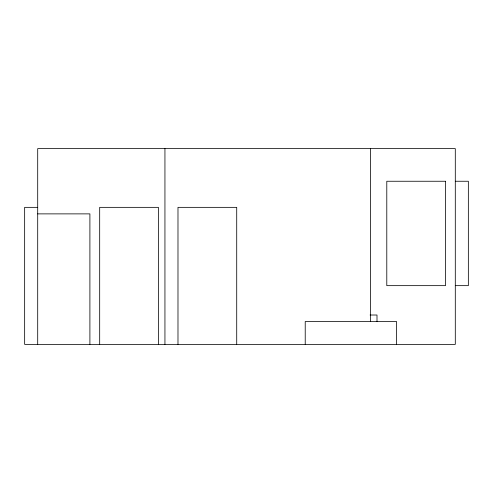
<?xml version="1.0" encoding="UTF-8"?>
<svg xmlns="http://www.w3.org/2000/svg" width="493" height="493" viewBox="0 0 493 493"><rect width="100%" height="100%" fill="white"/><g stroke="black" fill="none" stroke-linecap="round" stroke-linejoin="round"><path stroke-width="0.74" d="M455.298 181.251L468.35 181.251L468.35 285.65L455.298 285.65M37.702 207.35L24.65 207.35L24.65 344.373L455.298 344.373L455.298 148.627L37.702 148.627L37.702 344.373M37.702 213.876L89.899 213.876L89.899 344.373M370.089 315.015L376.997 315.015L376.997 321.535M396.575 344.373L396.575 321.535L305.222 321.535L305.222 344.373M370.477 148.627L370.477 321.535M236.714 344.373L236.714 207.35L177.985 207.35L177.985 344.373M164.939 148.627L164.939 344.373M158.413 344.373L158.413 207.35L99.685 207.35L99.685 344.373M445.512 181.251L386.789 181.251L386.789 285.65L445.512 285.65L445.512 181.251"/></g></svg>
